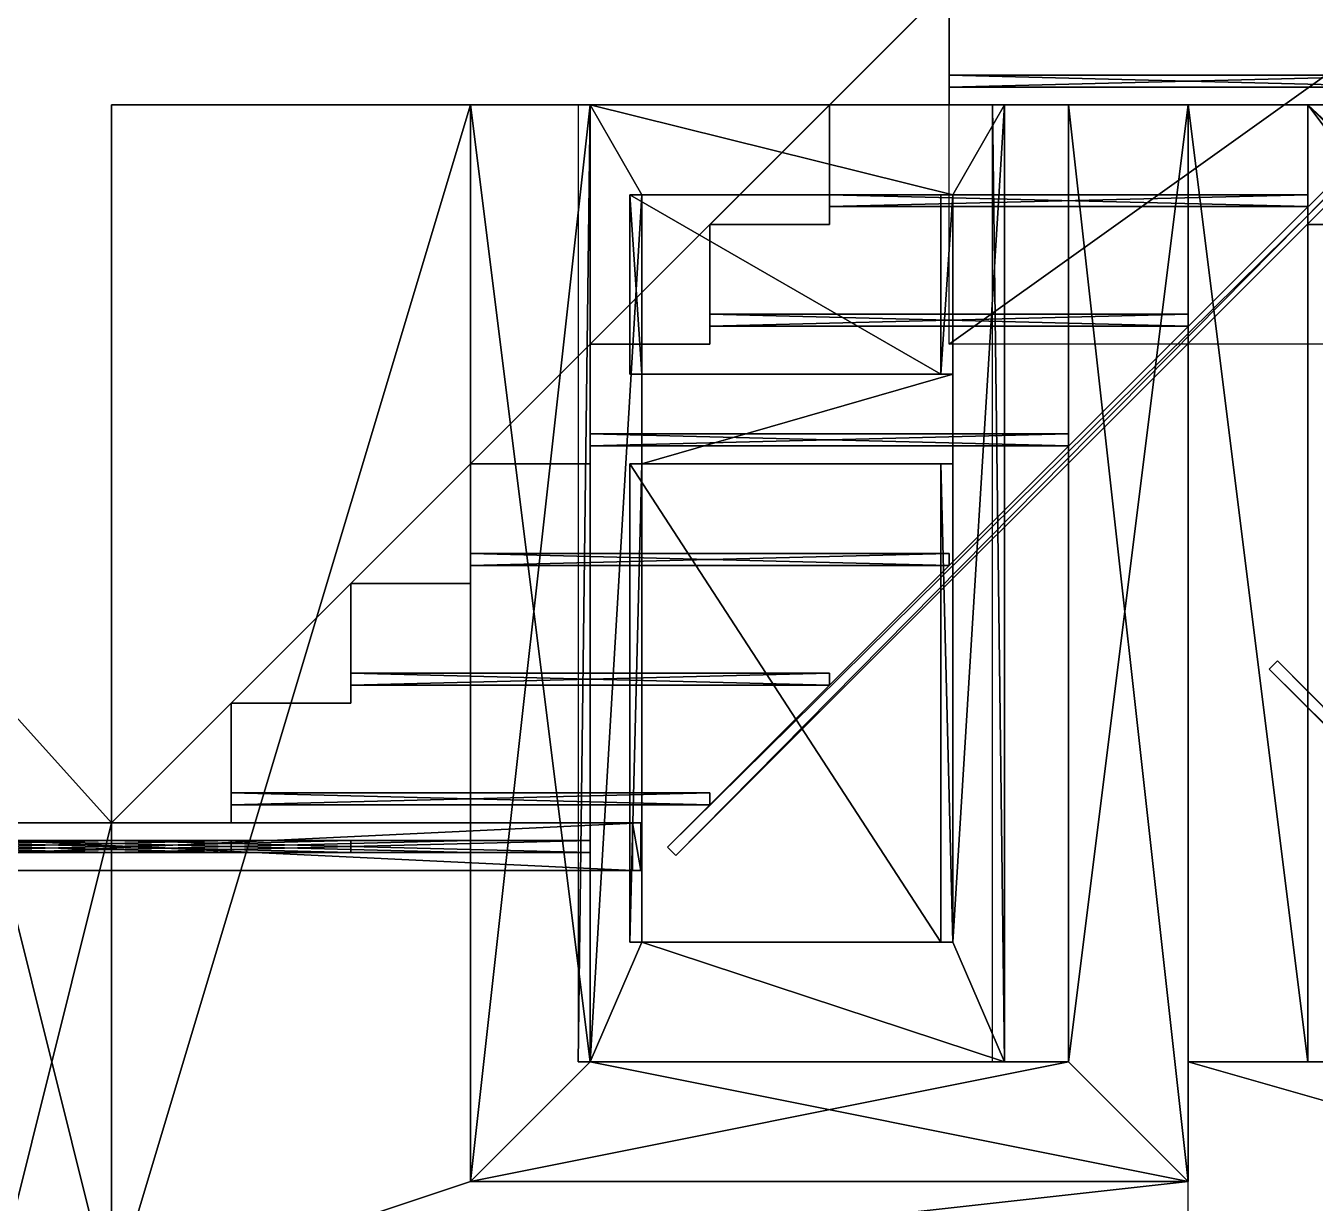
# Model space of a CAD drawing. Header units: metres. Extents: x -124 to 60, y -56 to 44.
# Drawn here: x -37.72 to -26.94, y -17.18 to -7.34 of the extents above; entities that cross this region are included whole.
import ezdxf

# ---------------------------------------------------------------- set-up
doc = ezdxf.new("R2010")
doc.units = ezdxf.units.M

msp = doc.modelspace()

# ---------------------------------------------------------------- linework, layer by layer
for points in [[(-16, 0, -18), (-16, -10, -18), (-30, -10, -18)], [(-30, -10, -18), (-30, 0, -18), (-16, 0, -18)], [(-31, -8, 4), (-26, -8, 4), (-26, -3, 4)], [(-21.6464, -3.49645, 7.7), (-32.3536, -14.2036, 7.7), (-32.3536, -14.2036, 7.9)], [(-21.6464, -3.49645, 7.9), (-32.3536, -14.2036, 7.9), (-32.2828, -14.2743, 7.9)], [(-32.3536, -14.2036, 7.9), (-21.6464, -3.49645, 7.9), (-21.6464, -3.49645, 7.7)], [(-32.3536, -14.2036, 7.7), (-21.6464, -3.49645, 7.7), (-21.5757, -3.56716, 7.7)], [(-32.2828, -14.2743, 7.9), (-21.5757, -3.56716, 7.9), (-21.6464, -3.49645, 7.9)], [(-21.5757, -3.56716, 7.7), (-32.2828, -14.2743, 7.7), (-32.3536, -14.2036, 7.7)], [(-21.5757, -3.56716, 7.9), (-32.2828, -14.2743, 7.9), (-32.2828, -14.2743, 7.7)], [(-32.2828, -14.2743, 7.7), (-21.5757, -3.56716, 7.7), (-21.5757, -3.56716, 7.9)], [(-37, -14, 8), (-27, -4, 8), (-46, -4, 8)], [(-46, -4, 8), (-46, -14, 8), (-37, -14, 8)], [(-30, -7, 8), (-30, -8, 8), (-31, -8, 8)], [(-30, -7, 8), (-30, -7, 4), (-30, -8, 4)], [(-30, -8, 4), (-30, -8, 8), (-30, -7, 8)], [(-30, -7.75, 7.75), (-26, -7.75, 7.75), (-26, -7.85, 7.75)], [(-26, -7.85, 7.75), (-30, -7.85, 7.75), (-30, -7.75, 7.75)], [(-30, -7.85, 7.85), (-26, -7.85, 7.85), (-26, -7.75, 7.85)], [(-26, -7.75, 7.85), (-30, -7.75, 7.85), (-30, -7.85, 7.85)], [(-30, -7.75, 7.85), (-26, -7.75, 7.85), (-26, -7.75, 7.75)], [(-26, -7.75, 7.75), (-30, -7.75, 7.75), (-30, -7.75, 7.85)], [(-30, -7.85, 7.75), (-26, -7.85, 7.75), (-26, -7.85, 7.85)], [(-26, -7.85, 7.85), (-30, -7.85, 7.85), (-30, -7.85, 7.75)], [(-37, -8, 4), (-37, -18, 4), (-37, -18)], [(-37, -18), (-37, -8), (-37, -8, 4)], [(-34, -8), (-37, -8), (-37, -18)], [(-37, -18), (-34, -17), (-34, -8)], [(-37, -8), (-27, -8), (-27, -8, 4)], [(-27, -8, 4), (-37, -8, 4), (-37, -8)], [(-33, -8), (-33, -16), (-34, -17)], [(-34, -8, 0.5), (-34, -17, 0.5), (-33, -16, 0.5)], [(-34, -8), (-34, -17), (-34, -17, 0.5)], [(-34, -17), (-34, -8), (-33, -8)], [(-33, -16, 0.5), (-33, -8, 0.5), (-34, -8, 0.5)], [(-34, -17, 0.5), (-34, -8, 0.5), (-34, -8)], [(-33, -8, 0.5), (-33, -8), (-34, -8)], [(-34, -8), (-34, -8, 0.5), (-33, -8, 0.5)], [(-29.5359, -8, -2), (-29.6359, -8, -2.17321), (-33.1, -8, -0.1732)], [(-33.1, -8, -0.1732), (-33, -8), (-29.5359, -8, -2)], [(-33, -8), (-33.1, -8, -0.1732), (-33.1, -16, -0.1732)], [(-33.1, -16, -0.1732), (-33, -16), (-33, -8)], [(-33, -8, 0.5), (-33, -16, 0.5), (-33, -16)], [(-33, -16), (-33, -8), (-33, -8, 0.5)], [(-33, -8), (-32.567, -8.75, -0.25), (-29.9689, -8.75, -1.75)], [(-29.9689, -8.75, -1.75), (-29.5359, -8, -2), (-33, -8)], [(-32.567, -8.75, -0.25), (-33, -8), (-33, -16)], [(-31, -8, 8), (-31, -9, 8), (-32, -9, 8)], [(-31, -8, 8), (-31, -8, 4), (-31, -9, 4)], [(-31, -9, 4), (-31, -9, 8), (-31, -8, 8)], [(-30, -8, 8), (-30, -8, 4), (-31, -8, 4)], [(-31, -8, 4), (-31, -8, 8), (-30, -8, 8)], [(-29.9689, -15, -1.75), (-29.5359, -16, -2), (-29.5359, -8, -2)], [(-29.5359, -8, -2), (-29.9689, -8.75, -1.75), (-29.9689, -15, -1.75)], [(-29.5359, -16, -2), (-29.6359, -16, -2.17321), (-29.6359, -8, -2.17321)], [(-29.6359, -8, -2.17321), (-29.5359, -8, -2), (-29.5359, -16, -2)], [(-28, -8, 0.5), (-28, -8), (-29, -8)], [(-29, -8), (-29, -8, 0.5), (-28, -8, 0.5)], [(-29, -16), (-29, -8), (-28, -8)], [(-28, -17, 0.5), (-28, -8, 0.5), (-29, -8, 0.5)], [(-29, -16, 0.5), (-29, -8, 0.5), (-29, -8)], [(-28, -8), (-28, -17), (-29, -16)], [(-29, -8, 0.5), (-29, -16, 0.5), (-28, -17, 0.5)], [(-29, -8), (-29, -16), (-29, -16, 0.5)], [(-28, -8), (-27, -8), (-27, -16)], [(-27, -16), (-28, -16), (-28, -8)], [(-28, -17), (-28, -8), (-28, -8, 0.5)], [(-28, -8, 0.5), (-28, -17, 0.5), (-28, -17)], [(-27, -8), (-21, -14), (-21, -16)], [(-21, -16), (-27, -16), (-27, -8)], [(-13, -21, 4), (-26, -8, 4), (-27, -8, 4)], [(-27, -8, 4), (-14, -21, 4), (-13, -21, 4)], [(-27, -8), (-27, -9), (-27, -9, 4)], [(-27, -9, 4), (-27, -8, 4), (-27, -8)], [(-27, -9, 4), (-26, -9, 4), (-27, -8, 4)], [(-33, -16), (-32.567, -15, -0.25), (-32.567, -8.75, -0.25)], [(-32.567, -10.25, -0.25), (-32.667, -10.25, -0.4232), (-32.667, -8.75, -0.4232)], [(-32.667, -8.75, -0.4232), (-32.567, -8.75, -0.25), (-32.567, -10.25, -0.25)], [(-32.567, -8.75, -0.25), (-32.667, -8.75, -0.4232), (-30.0689, -8.75, -1.92321)], [(-30.0689, -10.25, -1.92321), (-30.0689, -8.75, -1.92321), (-32.667, -8.75, -0.4232)], [(-32.667, -8.75, -0.4232), (-32.667, -10.25, -0.4232), (-30.0689, -10.25, -1.92321)], [(-30.0689, -8.75, -1.92321), (-29.9689, -8.75, -1.75), (-32.567, -8.75, -0.25)], [(-31, -8.75, 7.75), (-27, -8.75, 7.75), (-27, -8.85, 7.75)], [(-27, -8.85, 7.75), (-31, -8.85, 7.75), (-31, -8.75, 7.75)], [(-31, -8.85, 7.85), (-27, -8.85, 7.85), (-27, -8.75, 7.85)], [(-27, -8.75, 7.85), (-31, -8.75, 7.85), (-31, -8.85, 7.85)], [(-31, -8.75, 7.85), (-27, -8.75, 7.85), (-27, -8.75, 7.75)], [(-27, -8.75, 7.75), (-31, -8.75, 7.75), (-31, -8.75, 7.85)], [(-29.9689, -8.75, -1.75), (-30.0689, -8.75, -1.92321), (-30.0689, -10.25, -1.92321)], [(-30.0689, -10.25, -1.92321), (-29.9689, -10.25, -1.75), (-29.9689, -8.75, -1.75)], [(-31, -8.85, 7.75), (-27, -8.85, 7.75), (-27, -8.85, 7.85)], [(-27, -8.85, 7.85), (-31, -8.85, 7.85), (-31, -8.85, 7.75)], [(-32, -9, 8), (-32, -10, 8), (-33, -10, 8)], [(-32, -9, 8), (-32, -9, 4), (-32, -10, 4)], [(-32, -10, 4), (-32, -10, 8), (-32, -9, 8)], [(-31, -9, 8), (-31, -9, 4), (-32, -9, 4)], [(-32, -9, 4), (-32, -9, 8), (-31, -9, 8)], [(-27, -9), (-26, -9), (-26, -9, 4)], [(-26, -9, 4), (-27, -9, 4), (-27, -9)], [(-32, -9.75, 7.75), (-28, -9.75, 7.75), (-28, -9.85, 7.75)], [(-28, -9.85, 7.75), (-32, -9.85, 7.75), (-32, -9.75, 7.75)], [(-32, -9.85, 7.85), (-28, -9.85, 7.85), (-28, -9.75, 7.85)], [(-28, -9.75, 7.85), (-32, -9.75, 7.85), (-32, -9.85, 7.85)], [(-32, -9.75, 7.85), (-28, -9.75, 7.85), (-28, -9.75, 7.75)], [(-28, -9.75, 7.75), (-32, -9.75, 7.75), (-32, -9.75, 7.85)], [(-32, -9.85, 7.75), (-28, -9.85, 7.75), (-28, -9.85, 7.85)], [(-28, -9.85, 7.85), (-32, -9.85, 7.85), (-32, -9.85, 7.75)], [(-33, -10, 8), (-33, -11, 8), (-34, -11, 8)], [(-33, -10, 8), (-33, -10, 4), (-33, -11, 4)], [(-33, -11, 4), (-33, -11, 8), (-33, -10, 8)], [(-32, -10, 8), (-32, -10, 4), (-33, -10, 4)], [(-33, -10, 4), (-33, -10, 8), (-32, -10, 8)], [(-29.9689, -10.25, -1.75), (-30.0689, -10.25, -1.92321), (-32.667, -10.25, -0.4232)], [(-32.667, -10.25, -0.4232), (-32.567, -10.25, -0.25), (-29.9689, -10.25, -1.75)], [(-29.9689, -10.25, -1.75), (-32.567, -10.25, -0.25), (-32.567, -11, -0.25)], [(-32.567, -11, -0.25), (-29.9689, -11, -1.75), (-29.9689, -10.25, -1.75)], [(-33, -10.75, 7.75), (-29, -10.75, 7.75), (-29, -10.85, 7.75)], [(-29, -10.85, 7.75), (-33, -10.85, 7.75), (-33, -10.75, 7.75)], [(-33, -10.85, 7.85), (-29, -10.85, 7.85), (-29, -10.75, 7.85)], [(-29, -10.75, 7.85), (-33, -10.75, 7.85), (-33, -10.85, 7.85)], [(-33, -10.75, 7.85), (-29, -10.75, 7.85), (-29, -10.75, 7.75)], [(-29, -10.75, 7.75), (-33, -10.75, 7.75), (-33, -10.75, 7.85)], [(-33, -10.85, 7.75), (-29, -10.85, 7.75), (-29, -10.85, 7.85)], [(-29, -10.85, 7.85), (-33, -10.85, 7.85), (-33, -10.85, 7.75)], [(-34, -11, 8), (-34, -12, 8), (-35, -12, 8)], [(-34, -11, 8), (-34, -11, 4), (-34, -12, 4)], [(-34, -12, 4), (-34, -12, 8), (-34, -11, 8)], [(-33, -11, 8), (-33, -11, 4), (-34, -11, 4)], [(-34, -11, 4), (-34, -11, 8), (-33, -11, 8)], [(-32.667, -11, -0.4232), (-30.0689, -11, -1.92321), (-29.9689, -11, -1.75)], [(-29.9689, -11, -1.75), (-32.567, -11, -0.25), (-32.667, -11, -0.4232)], [(-32.667, -15, -0.4232), (-32.667, -11, -0.4232), (-32.567, -11, -0.25)], [(-32.567, -11, -0.25), (-32.567, -15, -0.25), (-32.667, -15, -0.4232)], [(-30.0689, -15, -1.92321), (-30.0689, -11, -1.92321), (-32.667, -11, -0.4232)], [(-32.667, -11, -0.4232), (-32.667, -15, -0.4232), (-30.0689, -15, -1.92321)], [(-30.0689, -11, -1.92321), (-30.0689, -15, -1.92321), (-29.9689, -15, -1.75)], [(-29.9689, -15, -1.75), (-29.9689, -11, -1.75), (-30.0689, -11, -1.92321)], [(-34, -11.75, 7.75), (-30, -11.75, 7.75), (-30, -11.85, 7.75)], [(-30, -11.85, 7.75), (-34, -11.85, 7.75), (-34, -11.75, 7.75)], [(-34, -11.85, 7.85), (-30, -11.85, 7.85), (-30, -11.75, 7.85)], [(-30, -11.75, 7.85), (-34, -11.75, 7.85), (-34, -11.85, 7.85)], [(-34, -11.75, 7.85), (-30, -11.75, 7.85), (-30, -11.75, 7.75)], [(-30, -11.75, 7.75), (-34, -11.75, 7.75), (-34, -11.75, 7.85)], [(-34, -11.85, 7.75), (-30, -11.85, 7.75), (-30, -11.85, 7.85)], [(-30, -11.85, 7.85), (-34, -11.85, 7.85), (-34, -11.85, 7.75)], [(-35, -12, 8), (-35, -13, 8), (-36, -13, 8)], [(-35, -12, 8), (-35, -12, 4), (-35, -13, 4)], [(-35, -13, 4), (-35, -13, 8), (-35, -12, 8)], [(-34, -12, 8), (-34, -12, 4), (-35, -12, 4)], [(-35, -12, 4), (-35, -12, 8), (-34, -12, 8)], [(-27.3243, -12.7172, 4.05), (-27.2536, -12.6464, 4.05), (-27.2536, -12.6464, 3.65)], [(-27.2536, -12.6464, 3.65), (-27.3243, -12.7172, 3.65), (-27.3243, -12.7172, 4.05)], [(-14.6172, -25.4243, 3.65), (-27.3243, -12.7172, 3.65), (-27.2536, -12.6464, 3.65)], [(-14.5464, -25.3536, 4.05), (-27.2536, -12.6464, 4.05), (-27.3243, -12.7172, 4.05)], [(-14.6172, -25.4243, 4.05), (-27.3243, -12.7172, 4.05), (-27.3243, -12.7172, 3.65)], [(-27.3243, -12.7172, 3.65), (-14.6172, -25.4243, 3.65), (-14.6172, -25.4243, 4.05)], [(-27.3243, -12.7172, 4.05), (-14.6172, -25.4243, 4.05), (-14.5464, -25.3536, 4.05)], [(-14.5464, -25.3536, 3.65), (-27.2536, -12.6464, 3.65), (-27.2536, -12.6464, 4.05)], [(-27.2536, -12.6464, 4.05), (-14.5464, -25.3536, 4.05), (-14.5464, -25.3536, 3.65)], [(-27.2536, -12.6464, 3.65), (-14.5464, -25.3536, 3.65), (-14.6172, -25.4243, 3.65)], [(-35, -12.75, 7.75), (-31, -12.75, 7.75), (-31, -12.85, 7.75)], [(-31, -12.85, 7.75), (-35, -12.85, 7.75), (-35, -12.75, 7.75)], [(-35, -12.85, 7.85), (-31, -12.85, 7.85), (-31, -12.75, 7.85)], [(-31, -12.75, 7.85), (-35, -12.75, 7.85), (-35, -12.85, 7.85)], [(-35, -12.75, 7.85), (-31, -12.75, 7.85), (-31, -12.75, 7.75)], [(-31, -12.75, 7.75), (-35, -12.75, 7.75), (-35, -12.75, 7.85)], [(-35, -12.85, 7.75), (-31, -12.85, 7.75), (-31, -12.85, 7.85)], [(-31, -12.85, 7.85), (-35, -12.85, 7.85), (-35, -12.85, 7.75)], [(-36, -13, 8), (-36, -14, 8), (-37, -14, 8)], [(-36, -13, 8), (-36, -13, 4), (-36, -14, 4)], [(-36, -14, 4), (-36, -14, 8), (-36, -13, 8)], [(-35, -13, 8), (-35, -13, 4), (-36, -13, 4)], [(-36, -13, 4), (-36, -13, 8), (-35, -13, 8)], [(-36, -13.75, 7.75), (-32, -13.75, 7.75), (-32, -13.85, 7.75)], [(-32, -13.85, 7.75), (-36, -13.85, 7.75), (-36, -13.75, 7.75)], [(-36, -13.85, 7.85), (-32, -13.85, 7.85), (-32, -13.75, 7.85)], [(-32, -13.75, 7.85), (-36, -13.75, 7.85), (-36, -13.85, 7.85)], [(-36, -13.75, 7.85), (-32, -13.75, 7.85), (-32, -13.75, 7.75)], [(-32, -13.75, 7.75), (-36, -13.75, 7.75), (-36, -13.75, 7.85)], [(-36, -13.85, 7.75), (-32, -13.85, 7.75), (-32, -13.85, 7.85)], [(-32, -13.85, 7.85), (-36, -13.85, 7.85), (-36, -13.85, 7.75)], [(-41, -14, 15.85), (-32.6464, -14, 7.49645), (-32.6464, -14.4, 7.49645)], [(-32.6464, -14.4, 7.49645), (-41, -14.4, 15.85), (-41, -14, 15.85)], [(-32.6464, -14, 7.49645), (-41, -14, 15.85), (-40.9293, -14, 15.9207)], [(-40.9293, -14.4, 15.9207), (-32.5757, -14.4, 7.56716), (-32.5757, -14, 7.56716)], [(-40.9293, -14, 15.9207), (-32.5757, -14, 7.56716), (-32.6464, -14, 7.49645)], [(-32.5757, -14, 7.56716), (-40.9293, -14, 15.9207), (-40.9293, -14.4, 15.9207)], [(-38, -18, 8), (-38, -14, 8), (-37, -14, 8)], [(-37, -14, 8), (-37, -18, 8), (-38, -18, 8)], [(-37, -18, 8), (-37, -14, 8), (-38, -14, 8)], [(-38, -14, 8), (-38, -18, 8), (-37, -18, 8)], [(-37, -18, 8), (-37, -14, 8), (-37, -14, 4)], [(-37, -14, 4), (-37, -18, 4), (-37, -18, 8)], [(-36, -14, 8), (-36, -14, 4), (-37, -14, 4)], [(-37, -14, 4), (-37, -14, 8), (-36, -14, 8)], [(-32.5757, -14.4, 7.56716), (-32.6464, -14.4, 7.49645), (-32.6464, -14, 7.49645)], [(-32.6464, -14, 7.49645), (-32.5757, -14, 7.56716), (-32.5757, -14.4, 7.56716)], [(-41, -14.15, 11.75), (-37, -14.15, 11.75), (-37, -14.25, 11.75)], [(-37, -14.25, 11.75), (-41, -14.25, 11.75), (-41, -14.15, 11.75)], [(-41, -14.25, 11.85), (-37, -14.25, 11.85), (-37, -14.15, 11.85)], [(-37, -14.15, 11.85), (-41, -14.15, 11.85), (-41, -14.25, 11.85)], [(-41, -14.15, 11.85), (-37, -14.15, 11.85), (-37, -14.15, 11.75)], [(-37, -14.15, 11.75), (-41, -14.15, 11.75), (-41, -14.15, 11.85)], [(-40, -14.15, 10.75), (-36, -14.15, 10.75), (-36, -14.25, 10.75)], [(-36, -14.25, 10.75), (-40, -14.25, 10.75), (-40, -14.15, 10.75)], [(-40, -14.25, 10.85), (-36, -14.25, 10.85), (-36, -14.15, 10.85)], [(-36, -14.15, 10.85), (-40, -14.15, 10.85), (-40, -14.25, 10.85)], [(-40, -14.15, 10.85), (-36, -14.15, 10.85), (-36, -14.15, 10.75)], [(-36, -14.15, 10.75), (-40, -14.15, 10.75), (-40, -14.15, 10.85)], [(-39, -14.15, 9.75), (-35, -14.15, 9.75), (-35, -14.25, 9.75)], [(-35, -14.25, 9.75), (-39, -14.25, 9.75), (-39, -14.15, 9.75)], [(-39, -14.25, 9.85), (-35, -14.25, 9.85), (-35, -14.15, 9.85)], [(-35, -14.15, 9.85), (-39, -14.15, 9.85), (-39, -14.25, 9.85)], [(-39, -14.15, 9.85), (-35, -14.15, 9.85), (-35, -14.15, 9.75)], [(-35, -14.15, 9.75), (-39, -14.15, 9.75), (-39, -14.15, 9.85)], [(-38, -14.15, 8.75), (-34, -14.15, 8.75), (-34, -14.25, 8.75)], [(-34, -14.25, 8.75), (-38, -14.25, 8.75), (-38, -14.15, 8.75)], [(-38, -14.25, 8.85), (-34, -14.25, 8.85), (-34, -14.15, 8.85)], [(-34, -14.15, 8.85), (-38, -14.15, 8.85), (-38, -14.25, 8.85)], [(-38, -14.15, 8.85), (-34, -14.15, 8.85), (-34, -14.15, 8.75)], [(-34, -14.15, 8.75), (-38, -14.15, 8.75), (-38, -14.15, 8.85)], [(-37, -14.15, 7.75), (-33, -14.15, 7.75), (-33, -14.25, 7.75)], [(-33, -14.25, 7.75), (-37, -14.25, 7.75), (-37, -14.15, 7.75)], [(-37, -14.25, 7.85), (-33, -14.25, 7.85), (-33, -14.15, 7.85)], [(-33, -14.15, 7.85), (-37, -14.15, 7.85), (-37, -14.25, 7.85)], [(-37, -14.15, 7.85), (-33, -14.15, 7.85), (-33, -14.15, 7.75)], [(-33, -14.15, 7.75), (-37, -14.15, 7.75), (-37, -14.15, 7.85)], [(-32.2828, -14.2743, 7.9), (-32.3536, -14.2036, 7.9), (-32.3536, -14.2036, 7.7)], [(-32.3536, -14.2036, 7.7), (-32.2828, -14.2743, 7.7), (-32.2828, -14.2743, 7.9)], [(-41, -14.25, 11.75), (-37, -14.25, 11.75), (-37, -14.25, 11.85)], [(-37, -14.25, 11.85), (-41, -14.25, 11.85), (-41, -14.25, 11.75)], [(-40, -14.25, 10.75), (-36, -14.25, 10.75), (-36, -14.25, 10.85)], [(-36, -14.25, 10.85), (-40, -14.25, 10.85), (-40, -14.25, 10.75)], [(-39, -14.25, 9.75), (-35, -14.25, 9.75), (-35, -14.25, 9.85)], [(-35, -14.25, 9.85), (-39, -14.25, 9.85), (-39, -14.25, 9.75)], [(-38, -14.25, 8.75), (-34, -14.25, 8.75), (-34, -14.25, 8.85)], [(-34, -14.25, 8.85), (-38, -14.25, 8.85), (-38, -14.25, 8.75)], [(-37, -14.25, 7.75), (-33, -14.25, 7.75), (-33, -14.25, 7.85)], [(-33, -14.25, 7.85), (-37, -14.25, 7.85), (-37, -14.25, 7.75)], [(-41, -14.4, 15.85), (-32.6464, -14.4, 7.49645), (-32.5757, -14.4, 7.56716)], [(-32.5757, -14.4, 7.56716), (-40.9293, -14.4, 15.9207), (-41, -14.4, 15.85)], [(-32.567, -15, -0.25), (-33, -16), (-29.5359, -16, -2)], [(-30.0689, -15, -1.92321), (-32.667, -15, -0.4232), (-32.567, -15, -0.25)], [(-29.5359, -16, -2), (-29.9689, -15, -1.75), (-32.567, -15, -0.25)], [(-32.567, -15, -0.25), (-29.9689, -15, -1.75), (-30.0689, -15, -1.92321)], [(-34, -17, 0.5), (-28, -17, 0.5), (-29, -16, 0.5)], [(-28, -17), (-34, -17), (-33, -16)], [(-29, -16, 0.5), (-33, -16, 0.5), (-34, -17, 0.5)], [(-33, -16), (-33.1, -16, -0.1732), (-29.6359, -16, -2.17321)], [(-33, -16), (-29, -16), (-28, -17)], [(-33, -16, 0.5), (-29, -16, 0.5), (-29, -16)], [(-29, -16), (-33, -16), (-33, -16, 0.5)], [(-29.6359, -16, -2.17321), (-29.5359, -16, -2), (-33, -16)], [(-21, -18), (-28, -18), (-28, -16)], [(-28, -16), (-21, -16), (-21, -18)], [(-37, -18), (-28, -18), (-28, -17)], [(-28, -17), (-34, -17), (-37, -18)], [(-34, -17), (-28, -17), (-28, -17, 0.5)], [(-28, -17, 0.5), (-34, -17, 0.5), (-34, -17)]]:
    msp.add_3dface(points)

doc.saveas('drawing.dxf')
